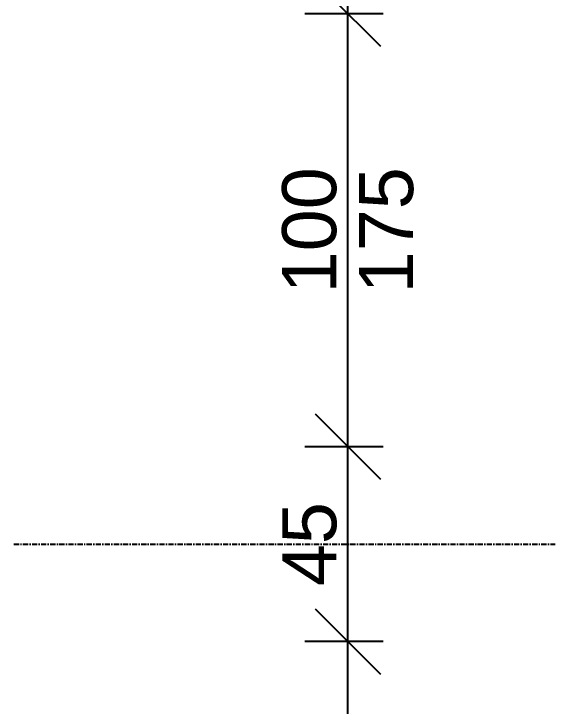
# Model space of a CAD drawing. Extents: x -5566 to 5867, y -120 to 4683.
# Drawn here: x -5235 to -5110, y 955.6 to 1115.5 of the extents above; entities that cross this region are included whole.
import ezdxf

# ---------------------------------------------------------------- set-up
doc = ezdxf.new("R2010")
doc.units = 0
doc.linetypes.add('GRID_LINE', pattern=[2.1, 1.2, -0.3, 0.3, -0.3])
doc.layers.get('0').update_dxf_attribs({"linetype": 'CONTINUOUS'})
doc.layers.get('DEFPOINTS').update_dxf_attribs({"linetype": 'CONTINUOUS'})
doc.layers.add('A-ANNO-DIMS', color=211, linetype='CONTINUOUS')
doc.layers.add('S-GRID', color=1, linetype='CONTINUOUS')
doc.styles.add('ARIAL', font='arial.ttf', dxfattribs={"height": 12.5})
doc.dimstyles.new('200_100_2_5MM_ARIAL_CM___O', dxfattribs={"dimscale": 30.48, "dimtxt": 12.753242, "dimasz": 0.492126, "dimexe": 0.328084, "dimexo": 0.0625, "dimgap": 0.082021, "dimtad": 1, "dimdec": 0, "dimzin": 0, "dimtxsty": 'ARIAL', "dimblk1": 'OBLIQUE', "dimblk2": 'OBLIQUE', "dimsah": 1, "dimcen": 0.09, "dimdle": 0.328084, "dimazin": 3, "dimtfac": 1, "dimtdec": 4, "dimtix": 1, "dimtmove": 0, "dimatfit": 3, "dimtvp": 1, "dimtolj": 1, "dimtzin": 0})

# ---------------------------------------------------------------- blocks, each defined once
blk = doc.blocks.new('_OBLIQUE')
at = {"color": 0, "linetype": 'BYBLOCK'}
blk.add_line((-0.5, -0.5), (0.5, 0.5), dxfattribs=at)
blk = doc.blocks.new('DIMBLOCK187-LEVEL__9_00')
at = {"layer": 'A-ANNO-DIMS', "color": 0}
for p, q in [((-5157.84, 860.49), (-5157.84, 980.49)), ((-5149.74, 970.49), (-5167.84, 970.49)), ((-5149.74, 870.49), (-5167.84, 870.49))]:
    blk.add_line(p, q, dxfattribs=at)
at = {"layer": 'DEFPOINTS', "color": 0}
for p in [(-5157.84, 970.49), (-5147.84, 970.49), (-5147.84, 870.49)]:
    blk.add_point(p, dxfattribs=at)
at = {"layer": 'A-ANNO-DIMS', "color": 0, "xscale": 15, "yscale": 15, "zscale": 15}
for p, rotation in [((-5157.84, 970.49), 90), ((-5157.84, 870.49), 270)]:
    blk.add_blockref('_OBLIQUE', p, dxfattribs=dict(at, rotation=rotation))
at = {"layer": 'A-ANNO-DIMS', "color": 0, "char_height": 12.5, "width": 34.6103, "attachment_point": 5, "rotation": 90, "style": 'ARIAL'}
for s, insert in [('\\A1;100', (-5166.72, 920.49)), ('\\A1;175', (-5148.96, 920.49))]:
    blk.add_mtext(s, dxfattribs=dict(at, insert=insert))
blk = doc.blocks.new('DIMBLOCK188-LEVEL__9_00')
at = {"layer": 'A-ANNO-DIMS', "color": 0}
for p, q in [((-5157.84, 960.49), (-5157.84, 1025.49)), ((-5149.74, 1015.49), (-5167.84, 1015.49)), ((-5149.74, 970.49), (-5167.84, 970.49))]:
    blk.add_line(p, q, dxfattribs=at)
at = {"layer": 'DEFPOINTS', "color": 0}
for p in [(-5157.84, 1015.49), (-5147.84, 1015.49), (-5147.84, 970.49)]:
    blk.add_point(p, dxfattribs=at)
at = {"layer": 'A-ANNO-DIMS', "color": 0, "xscale": 15, "yscale": 15, "zscale": 15}
for p, rotation in [((-5157.84, 1015.49), 90), ((-5157.84, 970.49), 270)]:
    blk.add_blockref('_OBLIQUE', p, dxfattribs=dict(at, rotation=rotation))
at = {"layer": 'A-ANNO-DIMS', "color": 0, "insert": (-5166.7, 992.99), "char_height": 12.5, "width": 23.0736, "attachment_point": 5, "rotation": 90, "style": 'ARIAL'}
blk.add_mtext('\\A1;45', dxfattribs=at)
blk = doc.blocks.new('DIMBLOCK189-LEVEL__9_00')
at = {"layer": 'A-ANNO-DIMS', "color": 0}
for p, q in [((-5157.84, 1005.49), (-5157.84, 1125.49)), ((-5149.74, 1115.49), (-5167.84, 1115.49)), ((-5149.74, 1015.49), (-5167.84, 1015.49))]:
    blk.add_line(p, q, dxfattribs=at)
at = {"layer": 'DEFPOINTS', "color": 0}
for p in [(-5157.84, 1115.49), (-5147.84, 1115.49), (-5147.84, 1015.49)]:
    blk.add_point(p, dxfattribs=at)
at = {"layer": 'A-ANNO-DIMS', "color": 0, "xscale": 15, "yscale": 15, "zscale": 15}
for p, rotation in [((-5157.84, 1115.49), 90), ((-5157.84, 1015.49), 270)]:
    blk.add_blockref('_OBLIQUE', p, dxfattribs=dict(at, rotation=rotation))
at = {"layer": 'A-ANNO-DIMS', "color": 0, "char_height": 12.5, "width": 34.6103, "attachment_point": 5, "rotation": 90, "style": 'ARIAL'}
for s, insert in [('\\A1;100', (-5166.72, 1065.49)), ('\\A1;175', (-5148.96, 1065.49))]:
    blk.add_mtext(s, dxfattribs=dict(at, insert=insert))
blk = doc.blocks.new('DIMBLOCK190-LEVEL__9_00')
at = {"layer": 'A-ANNO-DIMS', "color": 0}
for p, q in [((-5157.84, 1105.49), (-5157.84, 1175.49)), ((-5149.74, 1165.49), (-5167.84, 1165.49)), ((-5149.74, 1115.49), (-5167.84, 1115.49))]:
    blk.add_line(p, q, dxfattribs=at)
at = {"layer": 'DEFPOINTS', "color": 0}
for p in [(-5157.84, 1165.49), (-5147.84, 1165.49), (-5147.84, 1115.49)]:
    blk.add_point(p, dxfattribs=at)
at = {"layer": 'A-ANNO-DIMS', "color": 0, "xscale": 15, "yscale": 15, "zscale": 15}
for p, rotation in [((-5157.84, 1165.49), 90), ((-5157.84, 1115.49), 270)]:
    blk.add_blockref('_OBLIQUE', p, dxfattribs=dict(at, rotation=rotation))
at = {"layer": 'A-ANNO-DIMS', "color": 0, "insert": (-5166.72, 1140.49), "char_height": 12.5, "width": 23.0736, "attachment_point": 5, "rotation": 90, "style": 'ARIAL'}
blk.add_mtext('\\A1;50', dxfattribs=at)

msp = doc.modelspace()

# ---------------------------------------------------------------- linework, layer by layer
at = {"layer": 'S-GRID', "linetype": 'GRID_LINE'}
msp.add_line((-5235, 992.99), (-5110, 992.99), dxfattribs=at)

# ---------------------------------------------------------------- dimensions: what is measured, and where the dimension line sits
at = {"layer": 'A-ANNO-DIMS'}
for base, p1, p2, override, picture, middle in [((-5157.84, 1165.49), (-5147.84, 1115.49), (-5147.84, 1165.49), {"dimpost": '<>', "dimfxl": 50}, 'DIMBLOCK190-LEVEL__9_00', (-5166.72, 1140.49)), ((-5157.84, 1015.49), (-5147.84, 970.49), (-5147.84, 1015.49), {"dimpost": '<>', "dimfxl": 45}, 'DIMBLOCK188-LEVEL__9_00', (-5166.7, 992.99))]:
    dim = msp.add_linear_dim(base=base, p1=p1, p2=p2, angle=270, dimstyle='200_100_2_5MM_ARIAL_CM___O', override=override, dxfattribs=at)
    dim.commit()
    dim.dimension.update_dxf_attribs({"geometry": picture, "text_midpoint": middle})
for base, p1, p2, picture, middle in [((-5157.84, 1115.49), (-5147.84, 1015.49), (-5147.84, 1115.49), 'DIMBLOCK189-LEVEL__9_00', (-5157.84, 1065.49)), ((-5157.84, 970.49), (-5147.84, 870.49), (-5147.84, 970.49), 'DIMBLOCK187-LEVEL__9_00', (-5157.84, 920.49))]:
    dim = msp.add_linear_dim(base=base, p1=p1, p2=p2, angle=270, text='<>\\X175', dimstyle='200_100_2_5MM_ARIAL_CM___O', override={"dimpost": '<>', "dimfxl": 100}, dxfattribs=at)
    dim.commit()
    dim.dimension.update_dxf_attribs({"geometry": picture, "text_midpoint": middle})

doc.saveas('drawing.dxf')
